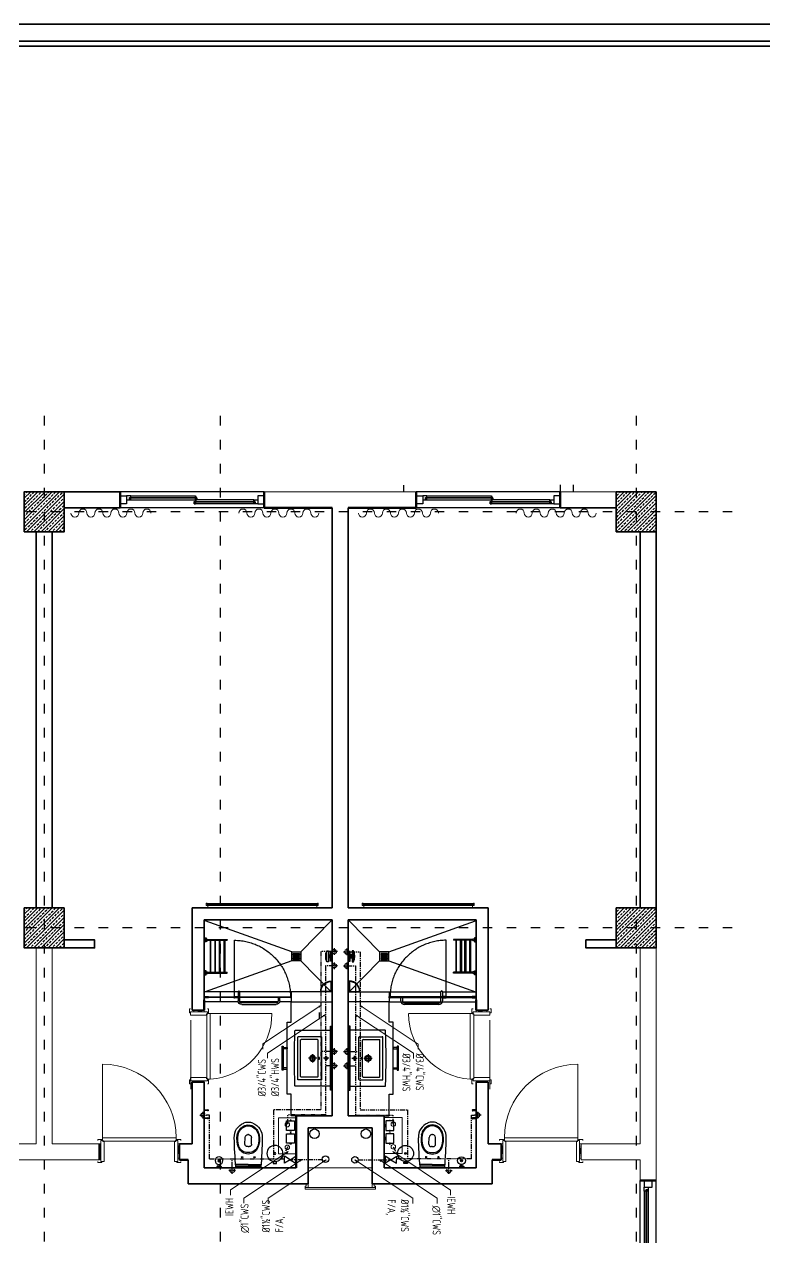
# Model space of a CAD drawing. Header units: millimetres. Extents: x 626118 to 667468, y 4481694 to 4492717.
# Drawn here: x 656746 to 657671, y 4484977 to 4486494 of the extents above; entities that cross this region are included whole.
import ezdxf

# ---------------------------------------------------------------- set-up
doc = ezdxf.new("R2010")
doc.units = ezdxf.units.MM
for name, pattern in [('ACAD_ISO03W100', [30, 12, -18]), ('DASHDOT', [1, 0.5, -0.25, 0, -0.25]), ('DUZ', [500, 500]), ('HIDDEN', [0.375, 0.25, -0.125]), ('HIDDEN2', [0.1875, 0.125, -0.0625]), ('PHANTOM', [2.5, 1.25, -0.25, 0.25, -0.25, 0.25, -0.25])]:
    doc.linetypes.add(name, pattern=pattern)
doc.layers.get('0').update_dxf_attribs({"color": 1, "linetype": 'DUZ'})
for name, color, linetype in [('0 MC MAHAL', 94, 'Continuous'), ('a_cam', 161, 'Continuous'), ('a_gorunus', 233, 'Continuous'), ('a_mobilya', 1, 'Continuous'), ('a_mobilya_tarama', 253, 'Continuous'), ('a_seramik', 241, 'Continuous'), ('a_seramik_tarama', 85, 'Continuous'), ('a_vitrifiye', 195, 'Continuous'), ('AGAC', 116, 'Continuous'), ('CWS', 2, 'DASHDOT'), ('GI-PIPE', 4, 'Continuous'), ('KOLTAR_F', 145, 'Continuous'), ('PEN', 161, 'Continuous'), ('PL-CWS', 80, 'PHANTOM'), ('PL_TEXT', 3, 'Continuous'), ('söve', 26, 'DUZ'), ('TESİSAT', 57, 'Continuous')]:
    doc.layers.add(name, color=color, linetype=linetype)
for name, color, linetype, lineweight in [('cam', 143, 'Continuous', 20), ('DUV', 220, 'Continuous', 50), ('DUVAR', 7, 'Continuous', 35), ('FE_MOBTEF.2', 33, 'Continuous', 18), ('FE_PERDE', 205, 'Continuous', 15), ('gor25', 142, 'Continuous', 25), ('iç duvar', 7, 'Continuous', 50), ('KAPEN', 151, 'Continuous', 9), ('KOLON_F', 3, 'Continuous', 35), ('sabt_tef', 181, 'Continuous', 30), ('WH', 7, 'Continuous', 5)]:
    doc.layers.add(name, color=color, linetype=linetype, lineweight=lineweight)
doc.styles.add('din.shx', font='din.shx', dxfattribs={"width": 0.7})

# ---------------------------------------------------------------- blocks, each defined once
blk = doc.blocks.new('new block')
at = {"layer": 'KAPEN'}
for p, q in [((105202.053, 48261.86), (105202.02, 48261.86)), ((105202.053, 48261.853), (105202.053, 48261.86)), ((105202.063, 48261.853), (105202.053, 48261.853)), ((105202.063, 48261.047), (105202.063, 48261.853)), ((105201.25, 48261.04), (105202.053, 48261.04)), ((105202.053, 48261.047), (105202.063, 48261.047)), ((105202.053, 48261.04), (105202.053, 48261.047))]:
    blk.add_line(p, q, dxfattribs=at)
for points in [[(105202.02, 48261.04), (105202.02, 48261.86)], [(105202.055, 48261.92), (105202.04, 48261.92), (105202.04, 48261.87), (105202.055, 48261.87)], [(105202.225, 48261.88), (105202.225, 48261.9), (105202.095, 48261.88), (105202.095, 48261.9)], [(105202.265, 48261.92), (105202.28, 48261.92), (105202.28, 48261.87), (105202.265, 48261.87)], [(105202.055, 48260.98), (105202.04, 48260.98), (105202.04, 48261.03), (105202.055, 48261.03)], [(105202.225, 48261.02), (105202.225, 48261), (105202.095, 48261.02), (105202.095, 48261)], [(105202.265, 48260.98), (105202.28, 48260.98), (105202.28, 48261.03), (105202.265, 48261.03)]]:
    blk.add_lwpolyline(points, dxfattribs=at)
for points in [[(105202.055, 48261.88), (105202.055, 48261.855), (105202.065, 48261.855), (105202.065, 48261.84), (105202.265, 48261.84), (105202.265, 48261.88)], [(105202.055, 48261.02), (105202.055, 48261.045), (105202.065, 48261.045), (105202.065, 48261.06), (105202.265, 48261.06), (105202.265, 48261.02)]]:
    blk.add_lwpolyline(points, close=True, dxfattribs=at)
blk.add_arc((105202.071, 48261.04), 0.822, 93.6023, 180, dxfattribs=at)
blk = doc.blocks.new('K210')
for p, q in [((0.04, 0.985), (0.04, 0.032)), ((0.04, 0.032), (0.047, 0.032)), ((0.047, 0.032), (0.047, 0.022)), ((0.047, 0.022), (0.953, 0.022)), ((0.953, 0.032), (0.96, 0.032)), ((0.953, 0.022), (0.953, 0.032)), ((0.96, 0.032), (0.96, 0.065))]:
    blk.add_line(p, q)
for points in [[(-0.02, 0.03), (-0.02, 0.045), (0.03, 0.045), (0.03, 0.03)], [(0.04, 0.065), (0.96, 0.065)], [(1.02, 0.03), (1.02, 0.045), (0.97, 0.045), (0.97, 0.03)], [(0.02, -0.19), (0, -0.19), (0.02, -0.01), (0, -0.01)], [(0.98, -0.19), (1, -0.19), (0.98, -0.01), (1, -0.01)], [(-0.02, -0.23), (-0.02, -0.245), (0.03, -0.245), (0.03, -0.23)], [(1.02, -0.23), (1.02, -0.245), (0.97, -0.245), (0.97, -0.23)]]:
    blk.add_lwpolyline(points)
for points in [[(0.02, 0.03), (0.045, 0.03), (0.045, 0.02), (0.06, 0.02), (0.06, -0.23), (0.02, -0.23)], [(0.98, 0.03), (0.955, 0.03), (0.955, 0.02), (0.94, 0.02), (0.94, -0.23), (0.98, -0.23)]]:
    blk.add_lwpolyline(points, close=True)
blk.add_arc((0.04, 0.065), 0.92, 0, 90)
blk = doc.blocks.new('rgtkjıtdkfgölv')
at = {"layer": 'FE_MOBTEF.2'}
for p, q in [((104445.908, 48877.932), (104445.888, 48877.932)), ((104445.888, 48877.932), (104445.888, 48877.902)), ((104445.898, 48877.914), (104445.898, 48877.922)), ((104445.898, 48877.922), (104447.278, 48877.922)), ((104445.898, 48877.922), (104445.908, 48877.922)), ((104445.898, 48877.902), (104445.898, 48877.922)), ((104445.898, 48877.908), (104445.898, 48877.914)), ((104445.898, 48877.914), (104447.278, 48877.914)), ((104447.278, 48877.914), (104445.898, 48877.914)), ((104445.908, 48877.932), (104445.908, 48877.962)), ((104445.908, 48877.922), (104445.908, 48877.932)), ((104447.261, 48877.932), (104445.914, 48877.932)), ((104447.268, 48877.932), (104447.268, 48877.962)), ((104447.268, 48877.932), (104447.288, 48877.932)), ((104447.268, 48877.922), (104447.268, 48877.932)), ((104447.278, 48877.922), (104447.268, 48877.922)), ((104447.278, 48877.902), (104447.278, 48877.922)), ((104447.278, 48877.922), (104447.278, 48877.914)), ((104447.278, 48877.914), (104447.278, 48877.908)), ((104447.288, 48877.932), (104447.288, 48877.902)), ((104445.888, 48877.902), (104445.898, 48877.902)), ((104447.278, 48877.908), (104445.898, 48877.908)), ((104447.288, 48877.902), (104447.278, 48877.902))]:
    blk.add_line(p, q, dxfattribs=at)
blk = doc.blocks.new('urejjnjf')
at = {"layer": 'sabt_tef'}
for p, q in [((104450.066, 49042.304), (104449.756, 49042.304)), ((104449.911, 49042.284), (104449.756, 49042.284)), ((104449.911, 49042.276), (104449.756, 49042.276)), ((104449.846, 49042.184), (104449.822, 49042.184)), ((104449.834, 49042.195), (104449.834, 49042.184)), ((104449.834, 49042.173), (104449.834, 49042.184)), ((104449.911, 49042.284), (104450.066, 49042.284)), ((104449.911, 49042.276), (104450.066, 49042.276)), ((104449.976, 49042.184), (104450.001, 49042.184)), ((104449.989, 49042.195), (104449.989, 49042.184)), ((104449.989, 49042.173), (104449.989, 49042.184)), ((104449.87, 49042.02), (104449.872, 49041.935)), ((104449.911, 49042.051), (104449.9, 49042.051)), ((104449.911, 49042.051), (104449.923, 49042.051)), ((104449.953, 49042.02), (104449.95, 49041.935)), ((104449.911, 49041.901), (104449.907, 49041.901)), ((104449.907, 49041.901), (104449.911, 49041.901)), ((104449.915, 49041.901), (104449.911, 49041.901)), ((104449.911, 49041.901), (104449.915, 49041.901))]:
    blk.add_line(p, q, dxfattribs=at)
for centre, major_axis, start_param, end_param in [((104454.736, 49041.852), (3.536, 3.536), 2.265542, 2.338186), ((104449.834, 49042.184), (-0.0053, 0.0053), 3.926991, 7.068583), ((104449.834, 49042.184), (0.0053, 0.0053), 2.356194, 5.497787), ((104449.989, 49042.184), (-0.0053, 0.0053), 3.926991, 7.068583), ((104449.989, 49042.184), (0.0053, 0.0053), 2.356194, 5.497787), ((104445.087, 49041.852), (-3.536, 3.536), 3.944999, 4.017643), ((104450.07, 49041.955), (0.212, 0.212), 1.997007, 2.51551), ((104450.07, 49041.955), (0.205, 0.205), 2.057267, 2.51551), ((104449.911, 49042.014), (0.0919, 0.0919), 0.785398, 1.997007), ((104449.9, 49042.015), (-0.0778, 0.0778), -0.884575, 0.555132), ((104449.9, 49042.021), (0.0212, 0.0212), 0.785398, 2.385987), ((104449.911, 49042.014), (-0.0919, 0.0919), 4.286178, 5.497787), ((104449.922, 49042.015), (0.0778, 0.0778), 5.728053, 7.16776), ((104449.923, 49042.021), (-0.0212, 0.0212), 3.897198, 5.497787), ((104449.752, 49041.955), (0.205, 0.205), 5.338472, 5.796715), ((104449.752, 49041.955), (0.212, 0.212), 5.338472, 5.856974), ((104449.926, 49041.931), (-0.134, 0.134), 0.731068, 1.971798), ((104449.926, 49041.931), (0.109, 0.109), 2.51551, 3.542594), ((104449.926, 49041.931), (-0.102, 0.102), 0.944713, 1.971798), ((104449.907, 49041.936), (-0.0247, 0.0247), 0.815191, 2.356194), ((104449.915, 49041.936), (0.0247, 0.0247), 3.926991, 5.467994), ((104449.896, 49041.931), (-0.102, 0.102), 2.740591, 3.767676), ((104449.896, 49041.931), (-0.109, 0.109), 2.740591, 3.767676), ((104449.896, 49041.931), (0.134, 0.134), 4.311388, 5.552117), ((104449.911, 49041.894), (0.106, 0.106), 3.542594, 3.926991), ((104449.911, 49041.894), (0.0806, 0.0806), 3.542594, 3.926991), ((104449.911, 49041.894), (0.0735, 0.0735), 3.542594, 3.926991), ((104449.911, 49041.894), (-0.0735, 0.0735), 2.356194, 2.740591), ((104449.911, 49041.894), (-0.0806, 0.0806), 2.356194, 2.740591), ((104449.911, 49041.894), (-0.106, 0.106), 2.356194, 2.740591)]:
    blk.add_ellipse(centre, major_axis=major_axis, ratio=1, start_param=start_param, end_param=end_param, dxfattribs=at)
blk = doc.blocks.new('sj4rıekfsdöşlçdoeköd')
blk.add_line((104449.338, 48901.752), (104449.338, 48901.767))
at = {"layer": 'a_cam'}
for p, q in [((104448.32, 48901.126), (104448.32, 48901.118)), ((104448.668, 48901.126), (104448.32, 48901.126)), ((104448.32, 48901.118), (104448.668, 48901.118)), ((104448.668, 48901.118), (104448.668, 48901.126)), ((104448.686, 48901.126), (104448.686, 48901.118)), ((104449.378, 48901.126), (104448.686, 48901.126)), ((104448.686, 48901.118), (104449.378, 48901.118)), ((104449.378, 48901.118), (104449.378, 48901.126))]:
    blk.add_line(p, q, dxfattribs=at)
at = {"layer": 'a_gorunus'}
for p, q in [((104448.724, 48901.18), (104448.312, 48901.18)), ((104449.221, 48901.18), (104448.746, 48901.18)), ((104449.388, 48901.18), (104449.242, 48901.18)), ((104448.723, 48901.056), (104448.312, 48901.056)), ((104449.388, 48901.056), (104448.743, 48901.056))]:
    blk.add_line(p, q, dxfattribs=at)
at = {"layer": 'a_mobilya'}
for p, q in [((104448.723, 48901.126), (104448.723, 48901.17)), ((104448.723, 48901.055), (104448.723, 48901.118)), ((104448.743, 48901.17), (104448.743, 48901.126)), ((104448.743, 48901.118), (104448.743, 48901.055)), ((104448.768, 48901.215), (104449.198, 48901.215)), ((104449.198, 48901.195), (104448.768, 48901.195)), ((104449.223, 48901.126), (104449.223, 48901.17)), ((104449.243, 48901.17), (104449.243, 48901.126))]:
    blk.add_line(p, q, dxfattribs=at)
for centre, major_axis, start_param, end_param in [((104448.768, 48901.17), (0.0318, 0.0318), 0.785398, 2.356194), ((104448.768, 48901.17), (0.0177, 0.0177), 0.785398, 2.356194), ((104449.198, 48901.17), (-0.0318, 0.0318), 3.926991, 5.497787), ((104449.198, 48901.17), (-0.0177, 0.0177), 3.926991, 5.497787), ((104448.733, 48901.055), (0.00707, 0.00707), 2.356194, 5.497787)]:
    blk.add_ellipse(centre, major_axis=major_axis, ratio=1, start_param=start_param, end_param=end_param, dxfattribs=at)
at = {"layer": 'a_mobilya_tarama', "linetype": 'HIDDEN2', "ltscale": 200}
for p, q in [((104449.393, 48900.67), (104448.312, 48901.056)), ((104449.508, 48900.67), (104449.888, 48901.056)), ((104449.393, 48900.555), (104448.312, 48900.168)), ((104449.41, 48900.626), (104449.41, 48900.621)), ((104449.49, 48900.626), (104449.41, 48900.626)), ((104449.41, 48900.621), (104449.49, 48900.621)), ((104449.41, 48900.603), (104449.41, 48900.598)), ((104449.49, 48900.603), (104449.41, 48900.603)), ((104449.41, 48900.598), (104449.49, 48900.598)), ((104449.41, 48900.592), (104449.41, 48900.587)), ((104449.49, 48900.592), (104449.41, 48900.592)), ((104449.41, 48900.587), (104449.49, 48900.587)), ((104449.41, 48900.58), (104449.41, 48900.575)), ((104449.49, 48900.58), (104449.41, 48900.58)), ((104449.41, 48900.575), (104449.49, 48900.575)), ((104449.411, 48900.65), (104449.411, 48900.645)), ((104449.491, 48900.65), (104449.411, 48900.65)), ((104449.411, 48900.645), (104449.491, 48900.645)), ((104449.411, 48900.638), (104449.411, 48900.633)), ((104449.491, 48900.638), (104449.411, 48900.638)), ((104449.411, 48900.633), (104449.491, 48900.633)), ((104449.411, 48900.615), (104449.411, 48900.61)), ((104449.491, 48900.615), (104449.411, 48900.615)), ((104449.411, 48900.61), (104449.491, 48900.61)), ((104449.49, 48900.621), (104449.49, 48900.626)), ((104449.49, 48900.598), (104449.49, 48900.603)), ((104449.49, 48900.587), (104449.49, 48900.592)), ((104449.49, 48900.575), (104449.49, 48900.58)), ((104449.491, 48900.645), (104449.491, 48900.65)), ((104449.491, 48900.633), (104449.491, 48900.638)), ((104449.491, 48900.61), (104449.491, 48900.615)), ((104449.508, 48900.555), (104449.888, 48900.168))]:
    blk.add_line(p, q, dxfattribs=at)
at = {"layer": 'a_seramik'}
for p, q in [((104449.388, 48902.606), (104449.388, 48902.337)), ((104449.45, 48902.606), (104449.388, 48902.606)), ((104449.338, 48902.337), (104449.338, 48901.437)), ((104449.388, 48902.337), (104449.338, 48902.337)), ((104449.338, 48901.437), (104449.388, 48901.437)), ((104449.388, 48901.437), (104449.388, 48901.18)), ((104449.388, 48901.18), (104449.9, 48901.18)), ((104449.388, 48901.056), (104449.388, 48901.18)), ((104449.9, 48901.056), (104449.388, 48901.056))]:
    blk.add_line(p, q, dxfattribs=at)
at = {"layer": 'a_seramik_tarama'}
for p, q in [((104448.85, 48901.18), (104448.85, 48901.195)), ((104449.15, 48901.18), (104449.15, 48901.195))]:
    blk.add_line(p, q, dxfattribs=at)
at = {"layer": 'a_vitrifiye'}
for p, q in [((104449.888, 48901.487), (104449.888, 48902.287)), ((104448.352, 48901.129), (104448.312, 48901.129)), ((104448.315, 48901.126), (104448.352, 48901.126)), ((104448.352, 48901.117), (104448.315, 48901.117)), ((104448.352, 48901.126), (104448.352, 48901.129)), ((104448.352, 48901.114), (104448.352, 48901.117)), ((104448.668, 48901.129), (104448.678, 48901.129)), ((104448.668, 48901.114), (104448.668, 48901.129)), ((104448.678, 48901.129), (104448.678, 48901.114)), ((104448.681, 48901.117), (104448.681, 48901.126)), ((104448.681, 48901.126), (104448.718, 48901.126)), ((104448.718, 48901.117), (104448.681, 48901.117)), ((104449.378, 48901.129), (104449.378, 48901.114)), ((104449.378, 48901.129), (104449.378, 48901.114)), ((104449.388, 48901.129), (104449.378, 48901.129)), ((104449.388, 48901.129), (104449.388, 48901.114)), ((104449.388, 48901.114), (104449.388, 48901.129)), ((104448.312, 48901.114), (104448.352, 48901.114)), ((104448.678, 48901.114), (104448.668, 48901.114)), ((104448.678, 48901.114), (104448.718, 48901.114)), ((104449.378, 48901.114), (104449.388, 48901.114))]:
    blk.add_line(p, q, dxfattribs=at)
at = {"layer": 'a_vitrifiye', "linetype": 'HIDDEN', "ltscale": 10}
for p, q in [((104448.678, 48901.129), (104448.678, 48900.411)), ((104448.718, 48901.129), (104448.678, 48901.129))]:
    blk.add_line(p, q, dxfattribs=at)
at = {"layer": 'a_vitrifiye', "linetype": 'HIDDEN'}
for p, q in [((104448.718, 48901.129), (104448.718, 48901.126)), ((104448.718, 48901.114), (104448.718, 48901.117))]:
    blk.add_line(p, q, dxfattribs=at)
at = {"layer": 'a_vitrifiye', "linetype": 'HIDDEN', "ltscale": 10}
blk.add_ellipse((104448.672, 48901.117), major_axis=(-0.499, 0.499), ratio=1, start_param=2.364699, end_param=3.928437, dxfattribs=at)
at = {"layer": 'sabt_tef'}
for p, q in [((104448.457, 48903.238), (104448.457, 48903.244)), ((104448.512, 48903.244), (104448.457, 48903.244)), ((104448.512, 48903.238), (104448.512, 48903.244)), ((104448.512, 48903.238), (104448.457, 48903.238)), ((104448.46, 48903.234), (104448.46, 48903.238)), ((104448.46, 48903.234), (104448.509, 48903.234)), ((104448.475, 48903.232), (104448.475, 48903.214)), ((104448.495, 48903.232), (104448.495, 48903.214)), ((104448.509, 48903.234), (104448.509, 48903.238)), ((104449.162, 48903.202), (104449.205, 48903.202)), ((104449.162, 48903.181), (104449.162, 48903.202)), ((104449.205, 48903.181), (104449.162, 48903.181)), ((104449.205, 48903.202), (104449.205, 48903.181)), ((104449.43, 48902.949), (104449.33, 48902.949)), ((104449.33, 48902.949), (104449.33, 48902.829)), ((104449.375, 48902.959), (104449.375, 48902.949)), ((104449.385, 48902.959), (104449.375, 48902.959)), ((104449.375, 48902.949), (104449.385, 48902.949)), ((104449.385, 48902.949), (104449.385, 48902.959)), ((104449.43, 48902.829), (104449.43, 48902.949)), ((104449.33, 48902.829), (104449.43, 48902.829)), ((104449.43, 48902.789), (104449.33, 48902.789)), ((104449.33, 48902.789), (104449.33, 48902.669)), ((104449.375, 48902.829), (104449.385, 48902.829)), ((104449.375, 48902.819), (104449.375, 48902.829)), ((104449.385, 48902.819), (104449.375, 48902.819)), ((104449.375, 48902.799), (104449.375, 48902.789)), ((104449.385, 48902.799), (104449.375, 48902.799)), ((104449.375, 48902.789), (104449.385, 48902.789)), ((104449.385, 48902.829), (104449.385, 48902.819)), ((104449.385, 48902.789), (104449.385, 48902.799)), ((104449.43, 48902.892), (104449.435, 48902.892)), ((104449.435, 48902.887), (104449.43, 48902.887)), ((104449.43, 48902.669), (104449.43, 48902.789)), ((104449.435, 48902.904), (104449.445, 48902.904)), ((104449.435, 48902.874), (104449.435, 48902.904)), ((104449.435, 48902.892), (104449.435, 48902.887)), ((104449.445, 48902.874), (104449.435, 48902.874)), ((104449.445, 48902.904), (104449.445, 48902.874)), ((104448.312, 48902.641), (104448.312, 48902.631)), ((104448.342, 48902.641), (104448.312, 48902.641)), ((104448.342, 48902.641), (104448.342, 48902.645)), ((104449.33, 48902.669), (104449.43, 48902.669)), ((104449.375, 48902.669), (104449.385, 48902.669)), ((104449.375, 48902.659), (104449.375, 48902.669)), ((104449.385, 48902.659), (104449.375, 48902.659)), ((104449.385, 48902.669), (104449.385, 48902.659)), ((104449.43, 48902.732), (104449.435, 48902.732)), ((104449.435, 48902.727), (104449.43, 48902.727)), ((104449.435, 48902.744), (104449.445, 48902.744)), ((104449.435, 48902.714), (104449.435, 48902.744)), ((104449.435, 48902.732), (104449.435, 48902.727)), ((104449.445, 48902.714), (104449.435, 48902.714)), ((104449.445, 48902.744), (104449.445, 48902.714)), ((104448.312, 48902.631), (104448.342, 48902.631)), ((104448.312, 48902.541), (104448.312, 48902.531)), ((104448.342, 48902.541), (104448.312, 48902.541)), ((104448.312, 48902.531), (104448.342, 48902.531)), ((104448.342, 48902.627), (104448.342, 48902.631)), ((104448.342, 48902.541), (104448.342, 48902.545)), ((104448.342, 48902.527), (104448.342, 48902.531)), ((104449.881, 48902.237), (104449.44, 48902.237)), ((104449.878, 48902.287), (104449.878, 48901.487)), ((104449.888, 48902.287), (104449.878, 48902.287)), ((104449.888, 48901.544), (104449.888, 48902.23)), ((104449.273, 48902.037), (104449.273, 48901.737)), ((104449.288, 48902.037), (104449.273, 48902.037)), ((104449.288, 48901.737), (104449.288, 48902.037)), ((104449.468, 48902.15), (104449.468, 48901.624)), ((104449.761, 48902.157), (104449.475, 48902.157)), ((104449.504, 48902.114), (104449.504, 48901.66)), ((104449.716, 48902.121), (104449.511, 48902.121)), ((104449.723, 48902.114), (104449.723, 48901.66)), ((104449.768, 48902.15), (104449.768, 48901.624)), ((104449.288, 48902.007), (104449.288, 48902.022)), ((104449.288, 48902.022), (104449.338, 48902.022)), ((104449.338, 48902.007), (104449.288, 48902.007)), ((104449.706, 48901.887), (104449.601, 48901.887)), ((104449.653, 48901.835), (104449.653, 48901.94)), ((104449.856, 48901.887), (104449.791, 48901.887)), ((104449.823, 48901.92), (104449.823, 48901.854)), ((104449.273, 48901.737), (104449.288, 48901.737)), ((104449.288, 48901.767), (104449.288, 48901.752)), ((104449.338, 48901.767), (104449.288, 48901.767)), ((104449.288, 48901.752), (104449.338, 48901.752)), ((104449.761, 48901.617), (104449.475, 48901.617)), ((104449.716, 48901.653), (104449.511, 48901.653)), ((104449.44, 48901.537), (104449.881, 48901.537)), ((104449.878, 48901.487), (104449.888, 48901.487)), ((104449.888, 48901.056), (104449.754, 48901.056)), ((104449.883, 48901.051), (104449.759, 48901.051)), ((104449.883, 48900.927), (104449.883, 48901.051)), ((104449.888, 48900.922), (104449.888, 48901.056)), ((104448.312, 48900.792), (104448.312, 48900.842)), ((104448.312, 48900.842), (104448.322, 48900.842)), ((104448.322, 48900.842), (104448.322, 48900.792)), ((104448.322, 48900.827), (104448.342, 48900.827)), ((104448.342, 48900.827), (104448.342, 48900.807)), ((104448.342, 48900.822), (104448.587, 48900.822)), ((104448.342, 48900.812), (104448.587, 48900.812)), ((104448.372, 48900.812), (104448.382, 48900.812)), ((104448.372, 48900.412), (104448.372, 48900.812)), ((104448.382, 48900.812), (104448.382, 48900.412)), ((104448.432, 48900.812), (104448.442, 48900.812)), ((104448.432, 48900.412), (104448.432, 48900.812)), ((104448.442, 48900.812), (104448.442, 48900.412)), ((104448.487, 48900.812), (104448.497, 48900.812)), ((104448.487, 48900.412), (104448.487, 48900.812)), ((104448.497, 48900.812), (104448.497, 48900.412)), ((104448.557, 48900.812), (104448.547, 48900.812)), ((104448.547, 48900.812), (104448.547, 48900.412)), ((104448.557, 48900.412), (104448.557, 48900.812)), ((104448.587, 48900.822), (104448.587, 48900.812)), ((104448.322, 48900.792), (104448.312, 48900.792)), ((104448.322, 48900.807), (104448.342, 48900.807)), ((104449.393, 48900.67), (104449.393, 48900.555)), ((104449.508, 48900.67), (104449.393, 48900.67)), ((104449.508, 48900.555), (104449.508, 48900.67)), ((104449.853, 48900.682), (104449.833, 48900.682)), ((104449.833, 48900.682), (104449.833, 48900.542)), ((104449.853, 48900.682), (104449.833, 48900.682)), ((104449.853, 48900.617), (104449.853, 48900.682)), ((104449.853, 48900.542), (104449.853, 48900.682)), ((104449.878, 48900.672), (104449.878, 48900.624)), ((104449.888, 48900.672), (104449.878, 48900.672)), ((104449.888, 48900.552), (104449.888, 48900.672)), ((104449.393, 48900.555), (104449.508, 48900.555)), ((104449.833, 48900.542), (104449.853, 48900.542)), ((104449.833, 48900.542), (104449.853, 48900.542)), ((104449.865, 48900.617), (104449.853, 48900.617)), ((104449.865, 48900.617), (104449.853, 48900.617)), ((104449.853, 48900.542), (104449.853, 48900.607)), ((104449.853, 48900.607), (104449.865, 48900.607)), ((104449.853, 48900.607), (104449.865, 48900.607)), ((104449.858, 48900.632), (104449.858, 48900.617)), ((104449.878, 48900.632), (104449.858, 48900.632)), ((104449.858, 48900.607), (104449.858, 48900.592)), ((104449.858, 48900.592), (104449.878, 48900.592)), ((104449.888, 48900.624), (104449.863, 48900.624)), ((104449.863, 48900.624), (104449.863, 48900.622)), ((104449.863, 48900.622), (104449.863, 48900.624)), ((104449.863, 48900.624), (104449.888, 48900.624)), ((104449.863, 48900.622), (104449.873, 48900.622)), ((104449.883, 48900.622), (104449.863, 48900.622)), ((104449.873, 48900.602), (104449.863, 48900.602)), ((104449.863, 48900.602), (104449.863, 48900.6)), ((104449.863, 48900.6), (104449.863, 48900.602)), ((104449.863, 48900.602), (104449.883, 48900.602)), ((104449.863, 48900.6), (104449.888, 48900.6)), ((104449.888, 48900.6), (104449.863, 48900.6)), ((104449.878, 48900.624), (104449.878, 48900.632)), ((104449.878, 48900.592), (104449.878, 48900.6)), ((104449.878, 48900.6), (104449.878, 48900.552)), ((104449.878, 48900.552), (104449.888, 48900.552)), ((104449.883, 48900.602), (104449.883, 48900.622)), ((104449.888, 48900.6), (104449.888, 48900.624)), ((104449.888, 48900.624), (104449.888, 48900.6)), ((104448.312, 48900.432), (104448.312, 48900.382)), ((104448.322, 48900.432), (104448.312, 48900.432)), ((104448.312, 48900.382), (104448.322, 48900.382)), ((104448.322, 48900.382), (104448.322, 48900.432)), ((104448.322, 48900.417), (104448.342, 48900.417)), ((104448.322, 48900.397), (104448.342, 48900.397)), ((104448.342, 48900.397), (104448.342, 48900.417)), ((104448.342, 48900.412), (104448.587, 48900.412)), ((104448.342, 48900.402), (104448.587, 48900.402)), ((104448.382, 48900.412), (104448.372, 48900.412)), ((104448.442, 48900.412), (104448.432, 48900.412)), ((104448.497, 48900.412), (104448.487, 48900.412)), ((104448.547, 48900.412), (104448.557, 48900.412)), ((104448.587, 48900.402), (104448.587, 48900.412))]:
    blk.add_line(p, q, dxfattribs=at)
for centre, major_axis, ratio, start_param, end_param in [((104448.485, 48903.166), (0.0346, 0.0346), 1, 0.785398, 7.068583), ((104448.485, 48903.166), (0.0099, 0.0099), 1, 0.785398, 7.068583), ((104448.485, 48903.166), (-0.00707, 0.00707), 1, -0.785398, 5.497787), ((104449.184, 48903.076), (-0.0708, 0.0708), 1, -0.785398, 5.497787), ((104449.184, 48903.076), (0.00765, 0.00765), 1, 0.785398, 7.068583), ((104448.342, 48902.636), (0.00636, 0.00636), 1, 3.926991, 7.068583), ((104448.342, 48902.536), (0.00636, 0.00636), 1, 3.926991, 7.068583), ((104461.193, 48901.887), (8.319, 8.319), 1, 2.327015, 2.385374), ((104449.44, 48902.23), (-0.00495, 0.00495), 1, -0.785398, 0.751244), ((104449.881, 48902.23), (-0.00495, 0.00495), 1, 3.926991, 5.497787), ((104449.475, 48902.15), (-0.00495, 0.00495), 1, -0.785398, 0.785398), ((104449.511, 48902.114), (-0.00495, 0.00495), 1, -0.785398, 0.785398), ((104449.716, 48902.114), (-0.00495, 0.00495), 1, 3.926991, 5.497787), ((104449.761, 48902.15), (-0.00495, 0.00495), 1, 3.926991, 5.497787), ((104449.653, 48901.887), (0.0265, 0.0265), 1, 3.926991, 10.210176), ((104449.653, 48901.887), (0.0184, 0.0184), 1, 3.926991, 10.210176), ((104449.737, 48901.887), (0, 0.0123), 0.321168, 0, 6.283185), ((104449.823, 48901.887), (0.0124, 0.0124), 1, 3.926991, 10.210176), ((104449.475, 48901.624), (0.00495, 0.00495), 1, 2.356194, 3.926991), ((104449.511, 48901.66), (0.00495, 0.00495), 1, 2.356194, 3.926991), ((104449.716, 48901.66), (0.00495, 0.00495), 1, 3.926991, 5.497787), ((104449.761, 48901.624), (0.00495, 0.00495), 1, 3.926991, 5.497787), ((104449.44, 48901.544), (-0.00495, 0.00495), 1, 0.819553, 2.356194), ((104449.881, 48901.544), (0.00495, 0.00495), 1, 3.926991, 5.497787), ((104449.884, 48901.052), (-0.0917, 0.0917), 1, 0.751374, 2.390218), ((104449.884, 48901.052), (-0.0882, 0.0882), 1, 0.790124, 2.351469), ((104449.989, 48900.612), (0.121, 0.121), 1, 1.934008, 2.778381), ((104449.989, 48900.612), (0.121, 0.121), 1, 1.934008, 2.778381), ((104449.873, 48900.612), (0.00707, 0.00707), 1, 0.785398, 7.068583), ((104449.873, 48900.612), (-0.00707, 0.00707), 1, -0.785398, 0.261799), ((104449.873, 48900.612), (0.00707, 0.00707), 1, 2.879793, 3.926991)]:
    blk.add_ellipse(centre, major_axis=major_axis, ratio=ratio, start_param=start_param, end_param=end_param, dxfattribs=at)
at = {"layer": '0 MC MAHAL'}
blk.add_blockref('urejjnjf', (-1.061, -139.06), dxfattribs=at)
blk = doc.blocks.new('GEN_BLOCK00601')
at = {"linetype": 'Continuous', "ltscale": 50}
for centre, start, end in [((50, 50), 0, 180), ((150, 50), 180, 0), ((250, 50), 0, 180), ((350, 50), 180, 0), ((450, 50), 0, 180), ((550, 50), 180, 0), ((650, 50), 0, 180), ((750, 50), 180, 0), ((850, 50), 0, 180), ((950, 50), 180, 0)]:
    blk.add_arc(centre, 50, start, end, dxfattribs=at)
for tag in ['FLOOR', 'Sfb']:
    blk.add_attdef(tag, (0, 0), '', height=1)
blk = doc.blocks.new('WH')
blk.add_lwpolyline([(-11.63, -8.07), (4.63, -8.07), (4.63, 0), (-11.63, 0)], close=True)
for centre in [(-8.63, -4.03), (1.63, -4.03)]:
    blk.add_circle(centre, 1.02)
blk = doc.blocks.new('GATE')
at = {"layer": 'GI-PIPE', "color": 1, "linetype": 'Continuous'}
for points in [[(0, 6.6), (-4.1, 13.3)], [(4, 13.3), (-4.1, 13.3)], [(0, 6.6), (-4, 0)], [(-4, 0), (4, 0)], [(0, 6.6), (4, 13.3)], [(0, 6.6), (4, 0)]]:
    blk.add_lwpolyline(points, dxfattribs=at)
blk = doc.blocks.new('DN PIPE')
at = {"color": 1}
for p, q in [((1.5, 0), (-1.5, 0)), ((0, -1.5, 0), (0, 1.5, 0))]:
    blk.add_line(p, q, dxfattribs=at)
blk.add_arc((0, 0, 0), 1, 230.6789, 129.3211, dxfattribs=at)
blk = doc.blocks.new('A$C9070866a')
at = {"layer": 'iç duvar', "color": 1, "linetype": 'Continuous', "lineweight": 5}
for p, q in [((54.5, 72.2, 0), (6.4, 0)), ((54.5, 72.2, 0), (52.5, 70.3)), ((54.5, 72.2, 0), (53.4, 69.6)), ((6.4, 0), (0, 0))]:
    blk.add_line(p, q, dxfattribs=at)
blk = doc.blocks.new('A$Caae8b343')
at = {"layer": 'PL-CWS', "ltscale": 5}
for p, q in [((256.1, 160.2, 0), (256.1, 163.7, 0)), ((310.8, 160.2), (256.1, 160.2)), ((310.8, 160.2), (310.8, 66.4, 0.6)), ((321.2, 131.6, 0), (310.8, 131.6, 0)), ((249.3, 20.9, 0), (249.3, 80, 0)), ((249.3, 80, 0), (311.2, 80, 0)), ((295.7, 62.3), (310.8, 70.2)), ((311.9, 18.5, 0), (311.9, 58, 0)), ((51.8, 8.3, 0), (51.8, 20.9, 0)), ((51.8, 20.9, 0), (249.3, 20.9, 0)), ((176.7, 8.4, 0), (176.7, 20.9, 0))]:
    blk.add_line(p, q, dxfattribs=at)
at = {"layer": 'PL-CWS', "color": 1, "ltscale": 5}
for p, q in [((256, 15.2, 0), (256, 62.3, 0)), ((267.4, 62.3), (256, 62.3)), ((69.5, 4.1, 0), (69.5, 15.2, 0)), ((69.5, 15.2, 0), (256, 15.2, 0)), ((194.3, 8.4, 0), (194.3, 15.2, 0))]:
    blk.add_line(p, q, dxfattribs=at)
at = {"layer": 'PL-CWS', "linetype": 'Continuous', "ltscale": 3}
blk.add_circle((311.9, 14.4, 0), 4.07, dxfattribs=at)
at = {"layer": 'CWS', "color": 1, "linetype": 'ByBlock', "ltscale": 3, "xscale": 1.075385678613699, "yscale": 1.075385678613699, "zscale": 1.075385678613699, "rotation": 359.7184051430769}
blk.add_blockref('GATE', (311.8, 52.2, 0.6), dxfattribs=at)
at = {"layer": 'iç duvar', "color": 1, "linetype": 'Continuous', "lineweight": 5, "rotation": 180}
for p in [(356.1, 133.9), (366.4, 117.2, 0), (173.6, 93.2, 0), (185.2, 87.4, 0), (366.4, 86.6, 0)]:
    blk.add_blockref('A$C9070866a', p, dxfattribs=at)
at = {"layer": 'PL-CWS', "color": 1, "linetype": 'ByBlock', "xscale": 2.765509595867254, "yscale": 2.765509595867254, "zscale": 2.765509595867254}
for p, rotation in [((256.1, 167.8, 0), 90), ((51.8, 4.1, 0), 270), ((69.5, 4.1, 0), 270), ((176.7, 4.2, 0), 270), ((194.3, 4.2, 0), 270)]:
    blk.add_blockref('DN PIPE', p, dxfattribs=dict(at, rotation=rotation))
blk.add_blockref('DN PIPE', (325.4, 131.6, 0), dxfattribs=at)
at = {"layer": 'WH', "xscale": -2.765509595867254, "yscale": 2.765509595867254, "zscale": 2.765509595867254, "rotation": 180}
blk.add_blockref('WH', (291.2, 51.1, 0), dxfattribs=at)
at = {"layer": 'PL_TEXT', "insert": (380, 139.8, 12.2), "char_height": 10, "width": 380, "attachment_point": 3, "line_spacing_factor": 1.26, "style": 'din.shx'}
blk.add_mtext('IEWH', dxfattribs=at)
at = {"layer": 'PL_TEXT', "char_height": 10, "width": 110.176, "attachment_point": 7, "style": 'din.shx'}
for s, insert in [('∅1"CWS', (369.2, 110.8)), ('%%C3/4"CWS\\P%%C3/4"HWS', (178.9, 73.7)), ('%%C1½"CWS \\PF/A, ', (361.2, 52.7))]:
    blk.add_mtext(s, dxfattribs=dict(at, insert=insert))
blk = doc.blocks.new('A$Cf0e34471')
at = {"layer": 'iç duvar', "color": 1, "linetype": 'Continuous', "lineweight": 5, "rotation": 270}
blk.add_blockref('A$Caae8b343', (0, 479.4), dxfattribs=at)
blk = doc.blocks.new('A$C30d42b69')
at = {"layer": 'PL-CWS', "ltscale": 5}
for p, q in [((163.7, 687.9, 0), (151, 687.9, 0)), ((151, 687.9, 0), (151, 490.3, 0)), ((163.6, 563, 0), (151, 563, 0)), ((151, 490.3, 0), (91.9, 490.3, 0)), ((91.9, 490.3, 0), (91.9, 428.4, 0)), ((11.8, 483.6, 0), (8.3, 483.6, 0)), ((11.8, 428.9), (11.8, 483.6)), ((109.7, 444), (101.8, 428.9)), ((11.8, 428.9), (105.6, 428.9, 0.6)), ((40.4, 418.4, 0), (40.4, 428.9, 0)), ((153.5, 427.8, 0), (114, 427.8, 0))]:
    blk.add_line(p, q, dxfattribs=at)
at = {"layer": 'PL-CWS', "color": 1, "ltscale": 5}
for p, q in [((167.8, 670.2, 0), (156.8, 670.2, 0)), ((156.8, 670.2, 0), (156.8, 483.7, 0)), ((163.6, 545.3, 0), (156.8, 545.3, 0)), ((156.8, 483.7, 0), (109.7, 483.7, 0)), ((109.7, 472.3), (109.7, 483.7))]:
    blk.add_line(p, q, dxfattribs=at)
at = {"layer": 'PL-CWS', "linetype": 'Continuous', "ltscale": 3}
blk.add_circle((157, 428.5, 0), 4.07, dxfattribs=at)
at = {"layer": 'söve'}
blk.add_line((149.1, 611.9), (149.1, 603.3), dxfattribs=at)
at = {"layer": 'CWS', "color": 1, "linetype": 'ByBlock', "ltscale": 3, "xscale": -1.075385678613699, "yscale": 1.075385678613699, "zscale": 1.075385678613699, "rotation": 90.28159485692315}
blk.add_blockref('GATE', (119.8, 427.8, 0.6), dxfattribs=at)
at = {"layer": 'iç duvar', "color": 1, "linetype": 'Continuous', "lineweight": 5, "xscale": -1, "rotation": 270}
for p in [(78.8, 566.1, 0), (84.5, 554.5, 0), (38.1, 383.6), (54.8, 373.3, 0), (85.4, 373.3, 0)]:
    blk.add_blockref('A$C9070866a', p, dxfattribs=at)
at = {"layer": 'PL-CWS', "color": 1, "linetype": 'ByBlock', "xscale": -2.765509595867254, "yscale": 2.765509595867254, "zscale": 2.765509595867254}
for p, rotation in [((167.8, 687.9, 0), 180), ((167.8, 670.2, 0), 180), ((167.7, 563, 0), 180), ((167.7, 545.3, 0), 180), ((40.4, 414.3, 0), 90)]:
    blk.add_blockref('DN PIPE', p, dxfattribs=dict(at, rotation=rotation))
blk.add_blockref('DN PIPE', (4.1, 483.6, 0), dxfattribs=at)
at = {"layer": 'WH', "xscale": 2.765509595867254, "yscale": 2.765509595867254, "zscale": 2.765509595867254, "rotation": 270}
blk.add_blockref('WH', (120.4, 447.8, 0), dxfattribs=at)
at = {"layer": 'PL_TEXT', "char_height": 10, "width": 110.176, "attachment_point": 7, "rotation": 90, "style": 'din.shx'}
for s, insert in [('%%C3/4"CWS\\P%%C3/4"HWS', (99, 507.1)), ('∅1"CWS', (61.4, 336.2)), ('%%C1½"CWS \\PF/A, ', (106.4, 336.9))]:
    blk.add_mtext(s, dxfattribs=dict(at, insert=insert))
at = {"layer": 'PL_TEXT', "insert": (31.8, 380, 12.2), "char_height": 10, "width": 380, "attachment_point": 3, "rotation": 90, "line_spacing_factor": 1.26, "style": 'din.shx'}
blk.add_mtext('IEWH', dxfattribs=at)

msp = doc.modelspace()

# ---------------------------------------------------------------- hatches: boundary and pattern name
at = {"layer": 'KOLTAR_F'}
h = msp.add_hatch(dxfattribs=at)
h.set_pattern_fill('ANSI33', color=256, style=0)
h.set_pattern_definition([(45, (-6057.8953, -18502.6774), (-4.4901280605, 4.4901280605), []), (45, (-6053.405, -18502.6774), (-4.4901280605, 4.4901280605), [3.175, -1.5875])])
h.paths.add_polyline_path([(656795.58, 4485909.79), (656745.58, 4485909.79), (656745.58, 4485859.79), (656795.58, 4485859.79)])
h = msp.add_hatch(dxfattribs=at)
h.set_pattern_fill('ANSI33', color=256, style=0)
h.set_pattern_definition([(45, (-6797.8953, -18502.6774), (-4.4901280605, 4.4901280605), []), (45, (-6793.405, -18502.6774), (-4.4901280605, 4.4901280605), [3.175, -1.5875])])
h.paths.add_polyline_path([(657535.58, 4485909.79), (657485.58, 4485909.79), (657485.58, 4485859.79), (657535.58, 4485859.79)])
h = msp.add_hatch(dxfattribs=at)
h.set_pattern_fill('ANSI33', color=256, style=0)
h.set_pattern_definition([(45, (-6057.8953, -19022.6774), (-4.4901280605, 4.4901280605), []), (45, (-6053.405, -19022.6774), (-4.4901280605, 4.4901280605), [3.175, -1.5875])])
h.paths.add_polyline_path([(656795.58, 4485389.79), (656745.58, 4485389.79), (656745.58, 4485339.79), (656795.58, 4485339.79)])
h = msp.add_hatch(dxfattribs=at)
h.set_pattern_fill('ANSI33', color=256, style=0)
h.set_pattern_definition([(45, (-6797.8953, -19022.6774), (-4.4901280605, 4.4901280605), []), (45, (-6793.405, -19022.6774), (-4.4901280605, 4.4901280605), [3.175, -1.5875])])
h.paths.add_polyline_path([(657535.58, 4485389.79), (657485.58, 4485389.79), (657485.58, 4485339.79), (657535.58, 4485339.79)])

# ---------------------------------------------------------------- linework, layer by layer
at = {"color": 232, "linetype": 'ACAD_ISO03W100'}
for p, q in [((656770.58, 4486004.79), (656770.58, 4482874.79)), ((656990.58, 4486004.79), (656990.58, 4482874.79)), ((657510.58, 4486004.79), (657510.58, 4482874.79)), ((657630.58, 4485884.79), (653690.58, 4485884.79)), ((657630.58, 4485364.79), (653690.58, 4485364.79))]:
    msp.add_line(p, q, dxfattribs=at)
at = {"layer": 'AGAC'}
for p, q in [((657045.58, 4485909.79), (656865.58, 4485909.79)), ((657415.58, 4485909.79), (657235.58, 4485909.79)), ((657045.58, 4485889.79), (656865.58, 4485889.79)), ((657415.58, 4485889.79), (657235.58, 4485889.79)), ((657515.58, 4484868.8), (657515.58, 4485048.8)), ((657535.58, 4484869.79), (657535.58, 4485048.8))]:
    msp.add_line(p, q, dxfattribs=at)
at = {"layer": 'cam'}
for p, q in [((656877.08, 4485902.79), (656961.08, 4485902.79)), ((656877.08, 4485902.29), (656961.08, 4485902.29)), ((656877.08, 4485901.79), (656961.08, 4485901.79)), ((657034.08, 4485897.79), (656958.08, 4485897.79)), ((657034.08, 4485897.29), (656958.08, 4485897.29)), ((657034.08, 4485896.79), (656958.08, 4485896.79)), ((657247.08, 4485902.79), (657331.08, 4485902.79)), ((657247.08, 4485902.29), (657331.08, 4485902.29)), ((657247.08, 4485901.79), (657331.08, 4485901.79)), ((657404.08, 4485897.79), (657328.08, 4485897.79)), ((657404.08, 4485897.29), (657328.08, 4485897.29)), ((657404.08, 4485896.79), (657328.08, 4485896.79)), ((657522.58, 4485037.3), (657522.58, 4484953.3)), ((657523.08, 4485037.3), (657523.08, 4484953.3)), ((657523.58, 4485037.3), (657523.58, 4484953.3))]:
    msp.add_line(p, q, dxfattribs=at)
at = {"layer": 'DUV'}
for p, q in [((656865.58, 4485889.79), (656865.58, 4485909.79)), ((656865.58, 4485889.79), (656865.58, 4485909.79)), ((656865.58, 4485889.79), (656865.58, 4485909.79)), ((657045.58, 4485889.79), (657045.58, 4485909.79)), ((657045.58, 4485889.79), (657045.58, 4485909.79)), ((657045.58, 4485889.79), (657045.58, 4485909.79)), ((657235.58, 4485889.79), (657235.58, 4485909.79)), ((657415.58, 4485889.79), (657415.58, 4485909.79)), ((657045.58, 4485889.79), (657130.58, 4485889.79)), ((657235.58, 4485889.79), (657150.58, 4485889.79)), ((656970.58, 4485274.79), (656970.58, 4485261.79)), ((657310.58, 4485274.79), (657310.58, 4485261.79)), ((657085.58, 4485129.79), (657085.58, 4485064.79)), ((656839.47, 4485094.79), (656839.47, 4485074.79)), ((656939.47, 4485074.79), (656950.58, 4485074.79)), ((657341.69, 4485074.79), (657330.58, 4485074.79)), ((657535.58, 4485048.8), (657515.58, 4485048.8)), ((657535.58, 4485048.8), (657515.58, 4485048.8)), ((657535.58, 4485048.8), (657515.58, 4485048.8))]:
    msp.add_line(p, q, dxfattribs=at)
at = {"layer": 'DUVAR'}
for p, q in [((656865.58, 4485909.79), (656795.58, 4485909.79)), ((656865.58, 4485889.79), (656865.58, 4485909.79)), ((657045.58, 4485889.79), (657045.58, 4485909.79)), ((657235.58, 4485889.79), (657235.58, 4485909.79)), ((657415.58, 4485889.79), (657415.58, 4485909.79)), ((656865.58, 4485889.79), (656795.58, 4485889.79)), ((657130.58, 4485889.79), (657045.58, 4485889.79)), ((657130.58, 4485889.79), (657130.58, 4485389.79)), ((657150.58, 4485889.79), (657150.58, 4485389.79)), ((657150.58, 4485889.79), (657235.58, 4485889.79)), ((657415.58, 4485889.79), (657485.58, 4485889.79)), ((656760.58, 4485859.79), (656760.58, 4485389.79)), ((656780.58, 4485859.79), (656780.58, 4485389.79)), ((657515.58, 4485859.79), (657515.58, 4485389.79)), ((657535.58, 4485859.79), (657535.58, 4485389.79)), ((656955.58, 4485389.79), (657130.58, 4485389.79)), ((656955.58, 4485389.79), (656955.58, 4485261.79)), ((657325.58, 4485389.79), (657150.58, 4485389.79)), ((657325.58, 4485389.79), (657325.58, 4485261.79)), ((656970.58, 4485374.79), (657130.58, 4485374.79)), ((656970.58, 4485374.79), (656970.58, 4485261.79)), ((657130.58, 4485374.79), (657130.58, 4485129.79)), ((657150.58, 4485374.79), (657150.58, 4485129.79)), ((657310.58, 4485374.79), (657150.58, 4485374.79)), ((657310.58, 4485374.79), (657310.58, 4485261.79)), ((656970.58, 4485261.79), (656955.58, 4485261.79)), ((657310.58, 4485261.79), (657325.58, 4485261.79)), ((656955.58, 4485171.79), (656955.58, 4485094.79)), ((656955.58, 4485171.79), (656970.58, 4485171.79)), ((656970.58, 4485171.79), (656970.58, 4485064.79)), ((657310.58, 4485171.79), (657310.58, 4485064.79)), ((657325.58, 4485171.79), (657310.58, 4485171.79)), ((657325.58, 4485171.79), (657325.58, 4485094.79)), ((657130.58, 4485129.79), (657085.58, 4485129.79)), ((657085.58, 4485129.79), (657085.58, 4485064.79)), ((657150.58, 4485129.79), (657195.58, 4485129.79)), ((657195.58, 4485129.79), (657195.58, 4485064.79)), ((657100.58, 4485114.79), (657180.58, 4485114.79)), ((657100.58, 4485114.79), (657100.58, 4485044.79)), ((657180.58, 4485114.79), (657180.58, 4485044.79)), ((656939.47, 4485094.79), (656955.58, 4485094.79)), ((656939.47, 4485094.79), (656939.47, 4485074.79)), ((657341.69, 4485094.79), (657325.58, 4485094.79)), ((657341.69, 4485094.79), (657341.69, 4485074.79)), ((656950.58, 4485074.79), (656939.47, 4485074.79)), ((656950.58, 4485074.79), (656950.58, 4485044.79)), ((657330.58, 4485074.79), (657330.58, 4485044.79)), ((657330.58, 4485074.79), (657341.69, 4485074.79)), ((657085.58, 4485064.79), (656970.58, 4485064.79)), ((657195.58, 4485064.79), (657310.58, 4485064.79)), ((657100.58, 4485044.79), (656950.58, 4485044.79)), ((657180.58, 4485044.79), (657330.58, 4485044.79)), ((657535.58, 4485048.8), (657515.58, 4485048.8)), ((657535.58, 4485048.8), (657515.58, 4485048.8)), ((657535.58, 4485048.8), (657515.58, 4485048.8))]:
    msp.add_line(p, q, dxfattribs=at)
for points in [[(652141.9, 4486494.17), (659341.9, 4486494.17), (659341.9, 4481694.17), (652141.9, 4481694.17)], [(652162.9, 4486473.17), (659320.9, 4486473.17), (659320.9, 4481715.17), (652162.9, 4481715.17)], [(652169.2, 4486466.87), (659314.6, 4486466.87), (659314.6, 4481721.47), (652169.2, 4481721.47)]]:
    msp.add_lwpolyline(points, close=True, dxfattribs=at)
for points in [[(656795.58, 4485339.79), (656833.58, 4485339.79), (656833.58, 4485349.79), (656795.58, 4485349.79)], [(657485.58, 4485339.79), (657447.58, 4485339.79), (657447.58, 4485349.79), (657485.58, 4485349.79)]]:
    msp.add_lwpolyline(points, dxfattribs=at)
at = {"layer": 'gor25'}
for p, q in [((656878.58, 4485904.79), (656959.58, 4485904.79)), ((656878.58, 4485899.79), (656959.58, 4485899.79)), ((657032.58, 4485899.79), (656959.58, 4485899.79)), ((657032.58, 4485894.79), (656959.58, 4485894.79)), ((657248.58, 4485904.79), (657329.58, 4485904.79)), ((657248.58, 4485899.79), (657329.58, 4485899.79)), ((657402.58, 4485899.79), (657329.58, 4485899.79)), ((657402.58, 4485894.79), (657329.58, 4485894.79)), ((657520.58, 4485035.8), (657520.58, 4484954.8)), ((657525.58, 4485035.8), (657525.58, 4484954.8))]:
    msp.add_line(p, q, dxfattribs=at)
at = {"layer": 'iç duvar', "color": 7, "lineweight": 18}
for p, q in [((657235.58, 4485909.79), (657045.58, 4485909.79)), ((657415.58, 4485909.79), (657485.58, 4485909.79)), ((656760.58, 4485339.79), (656760.58, 4485094.79)), ((656780.58, 4485339.79), (656780.58, 4485094.79)), ((657515.58, 4485339.79), (657515.58, 4485094.79)), ((657535.58, 4485339.79), (657535.58, 4485048.8)), ((656701.69, 4485094.79), (656760.58, 4485094.79)), ((656839.47, 4485094.79), (656780.58, 4485094.79)), ((657441.69, 4485094.79), (657515.58, 4485094.79)), ((657441.69, 4485094.79), (657441.69, 4485074.79)), ((656701.69, 4485074.79), (656775.58, 4485074.79)), ((656839.47, 4485074.79), (656760.58, 4485074.79)), ((657441.69, 4485074.79), (657515.58, 4485074.79)), ((657515.58, 4485048.8), (657515.58, 4485074.79)), ((657515.58, 4485048.8), (657515.58, 4485074.79))]:
    msp.add_line(p, q, dxfattribs=at)
at = {"layer": 'KAPEN'}
for p, q in [((656953.58, 4485163.05), (656953.58, 4485249.25)), ((657327.58, 4485163.05), (657327.58, 4485249.25)), ((657180.58, 4485064.79), (657100.58, 4485064.79))]:
    msp.add_line(p, q, dxfattribs=at)
for points in [[(657100.58, 4485040.29), (657096.58, 4485040.29), (657096.58, 4485041.79), (657098.08, 4485041.79), (657098.08, 4485044.79), (657100.58, 4485044.79), (657100.58, 4485040.29)], [(657100.58, 4485040.29), (657096.58, 4485040.29), (657096.58, 4485041.79), (657098.08, 4485041.79), (657098.08, 4485044.79), (657100.58, 4485044.79), (657100.58, 4485040.29)], [(657180.58, 4485040.29), (657184.58, 4485040.29), (657184.58, 4485041.79), (657183.08, 4485041.79), (657183.08, 4485044.79), (657180.58, 4485044.79), (657180.58, 4485040.29)]]:
    msp.add_lwpolyline(points, close=True, dxfattribs=at)
for points in [[(657140.58, 4485040.29), (657096.58, 4485040.29), (657096.58, 4485038.29), (657140.58, 4485038.29)], [(657140.58, 4485040.29), (657184.58, 4485040.29), (657184.58, 4485038.29), (657140.58, 4485038.29)]]:
    msp.add_lwpolyline(points, dxfattribs=at)
at = {"layer": 'KOLON_F'}
for points in [[(656795.58, 4485909.79), (656745.58, 4485909.79), (656745.58, 4485859.79), (656795.58, 4485859.79)], [(657535.58, 4485909.79), (657485.58, 4485909.79), (657485.58, 4485859.79), (657535.58, 4485859.79)], [(656795.58, 4485389.79), (656745.58, 4485389.79), (656745.58, 4485339.79), (656795.58, 4485339.79)], [(657535.58, 4485389.79), (657485.58, 4485389.79), (657485.58, 4485339.79), (657535.58, 4485339.79)]]:
    msp.add_lwpolyline(points, close=True, dxfattribs=at)
at = {"layer": 'PEN'}
for points in [[(656873.58, 4485904.79), (656873.58, 4485904.79), (656873.58, 4485894.79), (656865.58, 4485894.79), (656865.58, 4485894.79), (656865.58, 4485904.79), (656865.58, 4485904.79), (656865.58, 4485904.79), (656873.58, 4485904.79)], [(656873.58, 4485904.79), (656873.58, 4485904.79), (656873.58, 4485899.79), (656877.08, 4485899.79), (656877.08, 4485901.79), (656877.08, 4485902.79), (656878.58, 4485902.79), (656878.58, 4485904.79), (656873.58, 4485904.79)], [(656877.08, 4485899.79), (656878.58, 4485899.79), (656878.58, 4485901.79), (656877.08, 4485901.79)], [(656959.58, 4485899.79), (656959.58, 4485899.79), (656959.58, 4485894.79), (656958.08, 4485894.79), (656958.08, 4485896.79), (656958.08, 4485897.79), (656959.58, 4485897.79), (656959.58, 4485899.79), (656959.58, 4485899.79)], [(656958.08, 4485894.79), (656959.58, 4485894.79), (656959.58, 4485896.79), (656958.08, 4485896.79)], [(656959.58, 4485904.79), (656959.58, 4485904.79), (656959.58, 4485899.79), (656961.08, 4485899.79), (656961.08, 4485901.79), (656961.08, 4485902.79), (656959.58, 4485902.79), (656959.58, 4485904.79), (656959.58, 4485904.79)], [(656961.08, 4485899.79), (656959.58, 4485899.79), (656959.58, 4485901.79), (656961.08, 4485901.79)], [(657037.58, 4485899.79), (657037.58, 4485899.79), (657037.58, 4485894.79), (657034.08, 4485894.79), (657034.08, 4485896.79), (657034.08, 4485897.79), (657032.58, 4485897.79), (657032.58, 4485899.79), (657037.58, 4485899.79)], [(657034.08, 4485894.79), (657032.58, 4485894.79), (657032.58, 4485896.79), (657034.08, 4485896.79)], [(657037.58, 4485904.79), (657037.58, 4485904.79), (657037.58, 4485894.79), (657045.58, 4485894.79), (657045.58, 4485894.79), (657045.58, 4485904.79), (657045.58, 4485904.79), (657045.58, 4485904.79), (657037.58, 4485904.79)], [(657243.58, 4485904.79), (657243.58, 4485904.79), (657243.58, 4485894.79), (657235.58, 4485894.79), (657235.58, 4485894.79), (657235.58, 4485904.79), (657235.58, 4485904.79), (657235.58, 4485904.79), (657243.58, 4485904.79)], [(657243.58, 4485904.79), (657243.58, 4485904.79), (657243.58, 4485899.79), (657247.08, 4485899.79), (657247.08, 4485901.79), (657247.08, 4485902.79), (657248.58, 4485902.79), (657248.58, 4485904.79), (657243.58, 4485904.79)], [(657247.08, 4485899.79), (657248.58, 4485899.79), (657248.58, 4485901.79), (657247.08, 4485901.79)], [(657329.58, 4485899.79), (657329.58, 4485899.79), (657329.58, 4485894.79), (657328.08, 4485894.79), (657328.08, 4485896.79), (657328.08, 4485897.79), (657329.58, 4485897.79), (657329.58, 4485899.79), (657329.58, 4485899.79)], [(657328.08, 4485894.79), (657329.58, 4485894.79), (657329.58, 4485896.79), (657328.08, 4485896.79)], [(657329.58, 4485904.79), (657329.58, 4485904.79), (657329.58, 4485899.79), (657331.08, 4485899.79), (657331.08, 4485901.79), (657331.08, 4485902.79), (657329.58, 4485902.79), (657329.58, 4485904.79), (657329.58, 4485904.79)], [(657331.08, 4485899.79), (657329.58, 4485899.79), (657329.58, 4485901.79), (657331.08, 4485901.79)], [(657407.58, 4485899.79), (657407.58, 4485899.79), (657407.58, 4485894.79), (657404.08, 4485894.79), (657404.08, 4485896.79), (657404.08, 4485897.79), (657402.58, 4485897.79), (657402.58, 4485899.79), (657407.58, 4485899.79)], [(657404.08, 4485894.79), (657402.58, 4485894.79), (657402.58, 4485896.79), (657404.08, 4485896.79)], [(657407.58, 4485904.79), (657407.58, 4485904.79), (657407.58, 4485894.79), (657415.58, 4485894.79), (657415.58, 4485894.79), (657415.58, 4485904.79), (657415.58, 4485904.79), (657415.58, 4485904.79), (657407.58, 4485904.79)], [(657520.58, 4485040.8), (657520.58, 4485040.8), (657530.58, 4485040.8), (657530.58, 4485048.8), (657530.58, 4485048.8), (657520.58, 4485048.8), (657520.58, 4485048.8), (657520.58, 4485048.8), (657520.58, 4485040.8)], [(657520.58, 4485040.8), (657520.58, 4485040.8), (657530.58, 4485040.8), (657530.58, 4485048.8), (657530.58, 4485048.8), (657520.58, 4485048.8), (657520.58, 4485048.8), (657520.58, 4485048.8), (657520.58, 4485040.8)], [(657520.58, 4485040.8), (657520.58, 4485040.8), (657530.58, 4485040.8), (657530.58, 4485048.8), (657530.58, 4485048.8), (657520.58, 4485048.8), (657520.58, 4485048.8), (657520.58, 4485048.8), (657520.58, 4485040.8)], [(657520.58, 4485040.8), (657520.58, 4485040.8), (657525.58, 4485040.8), (657525.58, 4485037.3), (657523.58, 4485037.3), (657522.58, 4485037.3), (657522.58, 4485035.8), (657520.58, 4485035.8), (657520.58, 4485040.8)], [(657520.58, 4485040.8), (657520.58, 4485040.8), (657525.58, 4485040.8), (657525.58, 4485037.3), (657523.58, 4485037.3), (657522.58, 4485037.3), (657522.58, 4485035.8), (657520.58, 4485035.8), (657520.58, 4485040.8)], [(657520.58, 4485040.8), (657520.58, 4485040.8), (657525.58, 4485040.8), (657525.58, 4485037.3), (657523.58, 4485037.3), (657522.58, 4485037.3), (657522.58, 4485035.8), (657520.58, 4485035.8), (657520.58, 4485040.8)], [(657525.58, 4485037.3), (657525.58, 4485035.8), (657523.58, 4485035.8), (657523.58, 4485037.3)], [(657525.58, 4485037.3), (657525.58, 4485035.8), (657523.58, 4485035.8), (657523.58, 4485037.3)], [(657525.58, 4485037.3), (657525.58, 4485035.8), (657523.58, 4485035.8), (657523.58, 4485037.3)]]:
    msp.add_lwpolyline(points, close=True, dxfattribs=at)
at = {"layer": 'söve'}
for p, q in [((657219.45, 4485918.16), (657219.45, 4485909.79)), ((657415.58, 4485918.37), (657415.58, 4485909.79)), ((657431.72, 4485918.37), (657431.72, 4485909.79))]:
    msp.add_line(p, q, dxfattribs=at)
at = {"layer": 'TESİSAT', "color": 8}
for centre in [(657108.34, 4485107.36), (657172.61, 4485107.36)]:
    msp.add_circle(centre, 6, dxfattribs=at)

# ---------------------------------------------------------------- block references
at = {"yscale": 100, "zscale": 100, "rotation": 180}
for p, xscale in [((11177180.07, 9311361.75), 100), ((-9862898.9, 9311361.75), -100)]:
    msp.add_blockref('new block', p, dxfattribs=dict(at, xscale=xscale))
at = {"layer": '0 MC MAHAL', "yscale": 100, "zscale": 100, "rotation": 180}
for name, p, xscale in [('rgtkjıtdkfgölv', (-9787615.69, 9373185.98), -100), ('rgtkjıtdkfgölv', (11101896.86, 9373185.98), 100), ('sj4rıekfsdöşlçdoeköd', (-9787859.44, 9375390.39), -100), ('sj4rıekfsdöşlçdoeköd', (11102140.61, 9375390.39), 100)]:
    msp.add_blockref(name, p, dxfattribs=dict(at, xscale=xscale))
at = {"layer": 'FE_PERDE', "yscale": 0.10000020265579, "zscale": 0.10000020265579, "rotation": 180}
for p, xscale in [((656803.85, 4485888.29), -0.10000020265579), ((657460.58, 4485888.29), 0.10000020265579)]:
    msp.add_blockref('GEN_BLOCK00601', p, dxfattribs=dict(at, xscale=xscale))
at = {"layer": 'FE_PERDE', "extrusion": (0, 0, -1), "yscale": 0.10000020265579, "zscale": -0.10000020265579, "rotation": 180}
for p, xscale in [((-657113.81, 4485888.29), -0.10000020265579), ((-657163.26, 4485888.29), 0.10000020265579)]:
    msp.add_blockref('GEN_BLOCK00601', p, dxfattribs=dict(at, xscale=xscale))
at = {"layer": 'iç duvar', "color": 1, "linetype": 'Continuous', "lineweight": 5}
for name, p in [('A$C30d42b69', (656965.19, 4484647.2)), ('A$Cf0e34471', (657144.58, 4484907.35))]:
    msp.add_blockref(name, p, dxfattribs=at)
at = {"layer": 'KAPEN', "yscale": 100, "zscale": 100}
for p, xscale in [((656839.47, 4485095.79), 100), ((657441.69, 4485095.79), -100)]:
    msp.add_blockref('K210', p, dxfattribs=dict(at, xscale=xscale))

doc.saveas('drawing.dxf')
